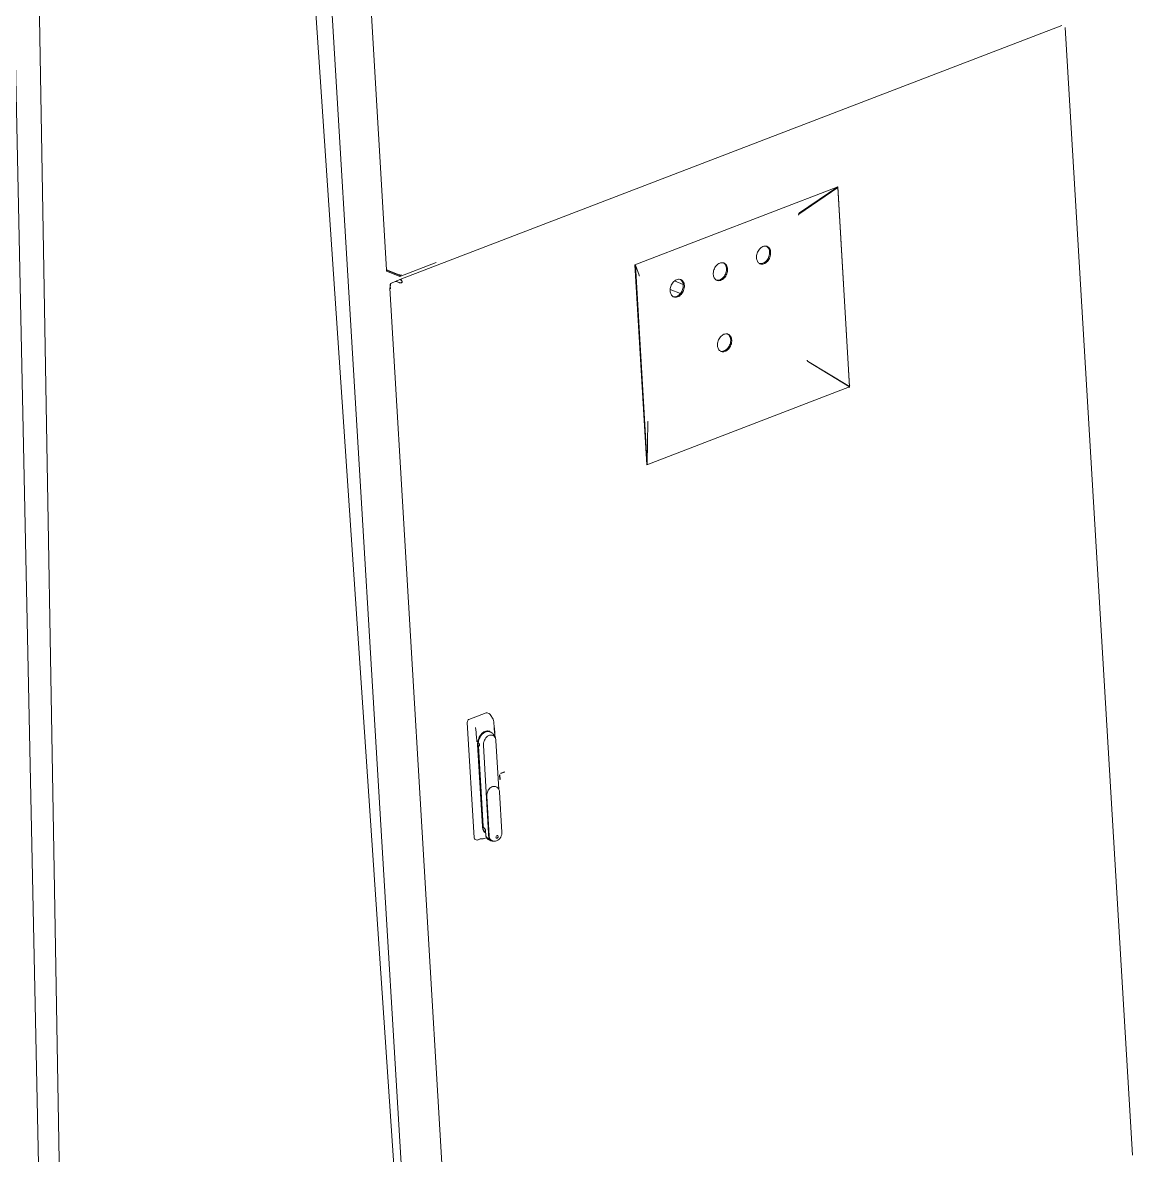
# Model space of a CAD drawing. Header units: inches. Extents: x -4705 to 38647, y 7098 to 31800.
# Drawn here: x 18048 to 19139, y 24099 to 25212 of the extents above; entities that cross this region are included whole.
import ezdxf

# ---------------------------------------------------------------- set-up
doc = ezdxf.new("R2010")
doc.units = ezdxf.units.IN
doc.header["$LTSCALE"] = 10
doc.header["$MEASUREMENT"] = 0
doc.layers.get('0').update_dxf_attribs({"lineweight": 0})

msp = doc.modelspace()

# ---------------------------------------------------------------- linework, layer by layer
at = {"color": 0}
for p, q in [((18066.237, 23974.39), (18034.539, 25476.833)), ((18086.209, 23968.856), (18060.167, 25467.965)), ((18326.749, 25360.777), (18427.756, 23867.76)), ((18433.875, 23865.3), (18344.152, 25353.779))]:
    msp.add_line(p, q, dxfattribs=at)
at = {"color": 7, "linetype": 'Continuous'}
for p, q in [((18405.758, 24969.439), (18383.964, 25336.092)), ((18418.749, 24959.708), (19069.718, 25209.669)), ((19073.008, 25207.585), (19138.906, 24098.934)), ((18649.828, 24974.336), (18849.261, 25050.915)), ((18649.857, 24974.332), (18849.269, 25050.903)), ((18849.27, 25050.894), (18649.857, 24974.323)), ((18810.997, 25024.168), (18849.241, 25050.247)), ((18811.155, 25024.794), (18848.3, 25050.123)), ((18849.261, 25050.915), (18811.81, 25025.458)), ((18849.399, 25050.872), (18849.241, 25050.247)), ((18849.241, 25050.247), (18860.874, 24854.531)), ((18849.269, 25050.903), (18860.954, 24854.324)), ((18810.437, 25023.408), (18810.985, 25023.619)), ((18811.026, 25023.512), (18810.997, 25024.168)), ((18811.186, 25024.18), (18811.15, 25024.787)), ((18454.579, 24976.656), (18418.818, 24962.924)), ((18418.245, 24964.418), (18405.758, 24969.439)), ((18406.237, 24969.246), (18405.78, 24969.071)), ((18405.845, 24967.966), (18405.78, 24969.071)), ((18418.267, 24964.05), (18405.78, 24969.071)), ((18418.332, 24962.945), (18405.845, 24967.966)), ((18420.498, 24964.465), (18419.286, 24963.999)), ((18661.541, 24777.753), (18649.857, 24974.332)), ((18649.978, 24973.894), (18649.863, 24974.233)), ((18649.883, 24973.891), (18650.433, 24973.907)), ((18650.433, 24973.907), (18662.066, 24778.191)), ((18654.085, 24963.917), (18650.433, 24973.907)), ((18409.63, 24953.801), (18409.384, 24953.538)), ((18409.552, 24950.707), (18409.384, 24953.538)), ((18414.129, 24957.787), (18410.495, 24956.203)), ((18414.129, 24957.787), (18415.341, 24958.253)), ((18414.216, 24957.822), (18414.129, 24957.787)), ((18414.426, 24957.897), (18414.216, 24957.822)), ((18417.825, 24956.783), (18415.4, 24957.758)), ((18415.794, 24958.419), (18415.567, 24958.326)), ((18418.749, 24959.708), (18415.606, 24958.337)), ((18418.388, 24964.044), (18418.267, 24964.05)), ((18418.818, 24962.924), (18418.332, 24962.945)), ((18418.481, 24964.143), (18418.388, 24964.044)), ((18418.505, 24964.313), (18418.481, 24964.143)), ((18419.286, 24963.999), (18418.505, 24964.313)), ((18654.125, 24963.264), (18654.085, 24963.917)), ((18654.402, 24963.493), (18654.118, 24963.384)), ((18688.898, 24958.375), (18697.345, 24954.979)), ((18474.3, 23852.244), (18408.975, 24951.263)), ((18684.631, 24949.968), (18694.64, 24945.944)), ((18819.587, 24879.653), (18819.538, 24880.31)), ((18860.874, 24854.531), (18819.587, 24879.653)), ((18819.791, 24879.425), (18819.784, 24879.533)), ((18860.946, 24854.317), (18820.513, 24879.032)), ((18837.064, 24869.019), (18836.567, 24869.219)), ((18661.513, 24777.738), (18860.946, 24854.317)), ((18860.954, 24854.324), (18661.541, 24777.753)), ((18661.542, 24777.743), (18860.954, 24854.314)), ((18859.89, 24855.13), (18859.9, 24854.956)), ((18860.291, 24853.541), (18860.946, 24854.317)), ((18860.654, 24854.444), (18860.954, 24854.324)), ((18861.032, 24855.156), (18860.874, 24854.531)), ((18860.954, 24854.314), (18860.954, 24854.324)), ((18662.913, 24820.291), (18662.595, 24820.169)), ((18662.675, 24819.402), (18662.637, 24820.062)), ((18662.074, 24778.775), (18662.675, 24819.402)), ((18661.516, 24778.175), (18662.066, 24778.191)), ((18661.541, 24777.753), (18661.542, 24777.743)), ((18503.694, 24533.83), (18486.722, 24527.313)), ((18506.195, 24533.255), (18504.72, 24533.848)), ((18507.015, 24532.707), (18507.204, 24532.513)), ((18507.204, 24532.513), (18507.47, 24532.191)), ((18507.47, 24532.19), (18510.606, 24527.606)), ((18491.775, 24411.023), (18485.035, 24524.406)), ((18511.032, 24526.382), (18510.967, 24526.755)), ((18511.042, 24526.29), (18511.032, 24526.382)), ((18496.04, 24507.738), (18496.971, 24509.987)), ((18496.971, 24509.987), (18498.224, 24512.02)), ((18498.224, 24512.02), (18499.743, 24513.727)), ((18499.743, 24513.727), (18501.46, 24515.016)), ((18501.617, 24514.626), (18501.489, 24514.678)), ((18505.129, 24516.07), (18506.878, 24515.778)), ((18506.878, 24515.778), (18507.175, 24515.668)), ((18507.176, 24515.668), (18507.173, 24515.669)), ((18512.127, 24512.201), (18512.12, 24512.318)), ((18512.127, 24512.201), (18512.228, 24510.509)), ((18512.266, 24512.329), (18512.4, 24510.063)), ((18500.112, 24421.957), (18495.32, 24502.576)), ((18495.41, 24503.37), (18495.409, 24503.346)), ((18495.409, 24503.346), (18495.441, 24503.294)), ((18495.442, 24503.387), (18495.41, 24503.37)), ((18495.441, 24503.294), (18495.41, 24503.274)), ((18495.41, 24503.274), (18495.411, 24503.249)), ((18495.411, 24503.249), (18495.444, 24503.2)), ((18495.412, 24503.44), (18495.413, 24503.464)), ((18495.412, 24503.44), (18495.442, 24503.387)), ((18495.447, 24503.477), (18495.413, 24503.464)), ((18495.444, 24503.2), (18495.416, 24503.175)), ((18495.416, 24503.175), (18495.418, 24503.15)), ((18495.418, 24503.15), (18495.452, 24503.103)), ((18495.419, 24503.532), (18495.422, 24503.555)), ((18495.419, 24503.532), (18495.447, 24503.477)), ((18495.422, 24503.555), (18495.452, 24503.567)), ((18495.457, 24503.565), (18495.422, 24503.555)), ((18495.452, 24503.103), (18495.425, 24503.075)), ((18495.425, 24503.075), (18495.429, 24503.049)), ((18495.429, 24503.049), (18495.465, 24503.005)), ((18495.431, 24503.621), (18495.435, 24503.643)), ((18495.431, 24503.621), (18495.457, 24503.565)), ((18495.435, 24503.643), (18495.467, 24503.655)), ((18495.471, 24503.648), (18495.435, 24503.643)), ((18495.465, 24503.005), (18495.44, 24502.974)), ((18495.444, 24502.948), (18495.44, 24502.974)), ((18495.444, 24502.948), (18495.481, 24502.906)), ((18495.452, 24503.727), (18495.447, 24503.706)), ((18495.447, 24503.706), (18495.471, 24503.648)), ((18495.452, 24503.727), (18495.486, 24503.74)), ((18495.49, 24503.728), (18495.452, 24503.727)), ((18495.481, 24502.906), (18495.459, 24502.871)), ((18495.464, 24502.845), (18495.459, 24502.871)), ((18495.464, 24502.845), (18495.502, 24502.806)), ((18495.468, 24503.787), (18495.474, 24503.807)), ((18495.468, 24503.787), (18495.49, 24503.728)), ((18495.474, 24503.807), (18495.51, 24503.82)), ((18495.513, 24503.805), (18495.474, 24503.807)), ((18495.502, 24502.806), (18495.482, 24502.769)), ((18495.488, 24502.742), (18495.482, 24502.769)), ((18495.488, 24502.742), (18495.527, 24502.707)), ((18495.493, 24503.864), (18495.5, 24503.882)), ((18495.493, 24503.864), (18495.513, 24503.805)), ((18495.5, 24503.882), (18495.533, 24503.895)), ((18495.539, 24503.876), (18495.5, 24503.882)), ((18495.527, 24502.707), (18495.509, 24502.666)), ((18495.509, 24502.666), (18495.517, 24502.64)), ((18495.515, 24499.289), (18495.677, 24498.749)), ((18495.517, 24502.64), (18495.556, 24502.607)), ((18495.522, 24503.936), (18495.531, 24503.953)), ((18495.522, 24503.936), (18495.539, 24503.876)), ((18495.531, 24503.953), (18495.569, 24503.968)), ((18495.57, 24503.943), (18495.531, 24503.953)), ((18495.556, 24502.607), (18495.541, 24502.564)), ((18495.549, 24502.538), (18495.541, 24502.564)), ((18495.543, 24505.811), (18496.04, 24507.738)), ((18495.549, 24502.538), (18495.59, 24502.509)), ((18495.556, 24504.003), (18495.565, 24504.019)), ((18495.556, 24504.003), (18495.57, 24503.943)), ((18495.565, 24504.019), (18495.605, 24504.034)), ((18495.605, 24504.005), (18495.565, 24504.019)), ((18495.59, 24502.509), (18495.576, 24502.463)), ((18495.586, 24502.437), (18495.576, 24502.463)), ((18495.586, 24502.437), (18495.627, 24502.411)), ((18495.603, 24504.08), (18495.593, 24504.065)), ((18495.593, 24504.065), (18495.605, 24504.005)), ((18495.603, 24504.08), (18495.644, 24504.095)), ((18495.644, 24504.062), (18495.603, 24504.08)), ((18495.627, 24502.411), (18495.616, 24502.363)), ((18495.627, 24502.338), (18495.616, 24502.363)), ((18495.627, 24502.338), (18495.667, 24502.315)), ((18495.634, 24504.121), (18495.645, 24504.135)), ((18495.634, 24504.121), (18495.644, 24504.062)), ((18495.645, 24504.135), (18495.687, 24504.151)), ((18495.686, 24504.114), (18495.645, 24504.135)), ((18495.667, 24502.315), (18495.659, 24502.265)), ((18495.671, 24502.24), (18495.659, 24502.265)), ((18495.671, 24502.24), (18495.711, 24502.222)), ((18495.677, 24498.749), (18495.779, 24498.325)), ((18495.679, 24504.172), (18495.686, 24504.114)), ((18495.711, 24502.222), (18495.706, 24502.169)), ((18495.706, 24502.169), (18495.718, 24502.145)), ((18495.718, 24502.145), (18495.759, 24502.13)), ((18495.759, 24502.13), (18495.756, 24502.076)), ((18495.769, 24502.053), (18495.756, 24502.076)), ((18495.769, 24502.053), (18495.809, 24502.042)), ((18495.809, 24502.042), (18495.809, 24501.986)), ((18495.823, 24501.964), (18495.809, 24501.986)), ((18495.823, 24501.964), (18495.862, 24501.956)), ((18495.862, 24501.956), (18495.865, 24501.899)), ((18495.88, 24501.878), (18495.865, 24501.899)), ((18495.88, 24501.878), (18495.918, 24501.874)), ((18495.918, 24501.874), (18495.924, 24501.816)), ((18495.939, 24501.796), (18495.924, 24501.816)), ((18495.939, 24501.796), (18495.977, 24501.796)), ((18495.977, 24501.796), (18495.985, 24501.738)), ((18495.985, 24501.738), (18496.001, 24501.718)), ((18496.001, 24501.718), (18496.037, 24501.723)), ((18500.691, 24422.543), (18496.024, 24501.064)), ((18496.037, 24501.723), (18496.048, 24501.663)), ((18496.048, 24501.663), (18496.064, 24501.645)), ((18496.064, 24501.645), (18496.1, 24501.653)), ((18496.1, 24501.653), (18496.113, 24501.594)), ((18496.13, 24501.577), (18496.113, 24501.594)), ((18496.13, 24501.577), (18496.164, 24501.589)), ((18496.164, 24501.589), (18496.179, 24501.53)), ((18496.196, 24501.514), (18496.179, 24501.53)), ((18496.196, 24501.514), (18496.229, 24501.53)), ((18496.196, 24501.514), (18496.23, 24501.527)), ((18496.229, 24501.53), (18496.247, 24501.471)), ((18496.265, 24501.456), (18496.247, 24501.471)), ((18496.265, 24501.456), (18496.296, 24501.476)), ((18496.265, 24501.456), (18496.298, 24501.469)), ((18496.296, 24501.476), (18496.316, 24501.417)), ((18496.334, 24501.404), (18496.316, 24501.417)), ((18496.334, 24501.404), (18496.363, 24501.428)), ((18496.334, 24501.404), (18496.367, 24501.417)), ((18496.363, 24501.428), (18496.385, 24501.37)), ((18496.385, 24501.37), (18496.403, 24501.358)), ((18496.403, 24501.358), (18496.431, 24501.385)), ((18496.436, 24501.371), (18496.403, 24501.358)), ((18496.431, 24501.385), (18496.455, 24501.328)), ((18496.473, 24501.319), (18496.455, 24501.328)), ((18496.473, 24501.319), (18496.499, 24501.349)), ((18496.473, 24501.319), (18496.521, 24501.337)), ((18496.499, 24501.349), (18496.525, 24501.293)), ((18496.543, 24501.285), (18496.525, 24501.293)), ((18496.543, 24501.285), (18496.567, 24501.318)), ((18496.543, 24501.285), (18496.575, 24501.297)), ((18496.567, 24501.318), (18496.595, 24501.264)), ((18496.613, 24501.258), (18496.595, 24501.264)), ((18496.613, 24501.258), (18496.634, 24501.294)), ((18496.613, 24501.258), (18496.644, 24501.269)), ((18496.634, 24501.294), (18496.665, 24501.242)), ((18496.682, 24501.237), (18496.665, 24501.242)), ((18496.682, 24501.237), (18496.701, 24501.276)), ((18496.682, 24501.237), (18496.723, 24501.253)), ((18496.701, 24501.276), (18496.733, 24501.226)), ((18496.733, 24501.226), (18496.751, 24501.223)), ((18496.751, 24501.223), (18496.767, 24501.265)), ((18496.779, 24501.234), (18496.751, 24501.223)), ((18496.767, 24501.265), (18496.801, 24501.217)), ((18496.818, 24501.215), (18496.801, 24501.217)), ((18496.818, 24501.215), (18496.832, 24501.26)), ((18496.832, 24501.26), (18496.867, 24501.214)), ((18506.466, 24409.49), (18500.976, 24501.852)), ((18513.269, 24506.867), (18513.293, 24506.581)), ((18513.293, 24506.581), (18516.159, 24458.376)), ((18521.701, 24475.982), (18518.064, 24474.585)), ((18518.064, 24474.585), (18518.086, 24474.217)), ((18521.723, 24475.614), (18518.086, 24474.217)), ((18521.723, 24475.614), (18521.701, 24475.982)), ((18517.243, 24472.764), (18516.94, 24472.647)), ((18516.94, 24472.647), (18517.202, 24468.23)), ((18517.202, 24468.23), (18517.505, 24468.346)), ((18517.243, 24472.764), (18517.505, 24468.346)), ((18513.462, 24461.067), (18512.942, 24461.276)), ((18519.19, 24416.668), (18516.866, 24455.763)), ((18506.672, 24412.919), (18504.348, 24452.014)), ((18500.691, 24422.543), (18500.702, 24422.425)), ((18502.892, 24418.909), (18503.277, 24412.43)), ((18492.698, 24409.495), (18494.006, 24408.969)), ((18498.246, 24409.909), (18495.762, 24408.955)), ((18497.069, 24409.586), (18497.954, 24409.866)), ((18500.911, 24410.084), (18501.47, 24410.136)), ((18501.47, 24410.136), (18501.657, 24410.197)), ((18503.988, 24411.092), (18501.657, 24410.197)), ((18506.606, 24408.864), (18508.427, 24408.132)), ((18510.115, 24407.869), (18509.595, 24408.078))]:
    msp.add_line(p, q, dxfattribs=at)
for points in [[(18510.967, 24526.755), (18510.728, 24527.405), (18510.606, 24527.606)], [(18501.46, 24515.016), (18503.288, 24515.811), (18505.129, 24516.07)], [(18497.954, 24409.866), (18499.593, 24410.108), (18500.912, 24410.083)]]:
    msp.add_lwpolyline(points, dxfattribs=at)
for centre, radius, start, end in [((18778.072, 24987.973), 4.691, 68.094491, 75.555454), ((18776.981, 24988.299), 4.795, 54.645441, 61.75377), ((18776.928, 24988.223), 4.888, 52.226739, 54.655139), ((18735.644, 24971.681), 4.691, 68.094491, 75.555454), ((18734.553, 24972.008), 4.795, 54.645441, 61.75377), ((18734.5, 24971.931), 4.888, 52.226739, 54.655139), ((18418.978, 24964.477), 0.212, 186.378038, 192.027551), ((18774.715, 24979.62), 4.707, 241.769262, 248.077113), ((18773.694, 24980.131), 4.801, 255.570505, 261.237253), ((18411.568, 24953.737), 2.689, 113.507654, 117.505385), ((18411.015, 24955.013), 1.299, 113.600948, 121.952046), ((18414.652, 24956.586), 1.311, 106.348981, 113.532306), ((18414.658, 24955.965), 1.939, 73.74031, 80.05999), ((18414.609, 24955.793), 2.118, 68.056499, 73.748358), ((18414.931, 24955.937), 6.356, 21.198372, 23.103247), ((18416.963, 24956.454), 4.269, 19.858847, 24.277936), ((18414.678, 24955.837), 6.628, 16.263675, 21.213822), ((18693.216, 24955.389), 4.691, 68.094491, 75.555454), ((18692.125, 24955.716), 4.795, 54.645441, 61.75377), ((18692.072, 24955.64), 4.888, 52.226739, 54.655139), ((18732.287, 24963.328), 4.707, 241.769262, 248.077113), ((18731.266, 24963.839), 4.801, 255.570505, 261.237253), ((18689.859, 24947.036), 4.707, 241.769262, 248.077113), ((18688.837, 24947.548), 4.801, 255.570505, 261.237253), ((18739.801, 24901.737), 4.691, 68.094491, 75.555454), ((18738.711, 24902.064), 4.795, 54.645441, 61.75377), ((18738.657, 24901.987), 4.888, 52.226739, 54.655139), ((18736.445, 24893.384), 4.707, 241.769262, 248.077113), ((18735.423, 24893.895), 4.801, 255.570505, 261.237253), ((18838.471, 24866.807), 1.695, 8.498923, 12.653503), ((18505.297, 24531.023), 2.405, 58.620997, 68.084942), ((18505.298, 24531.026), 2.403, 47.843158, 58.604008), ((18505.3, 24531.029), 2.399, 44.384871, 47.829272), ((18345.828, 24496.402), 149.038, 5.264846, 8.8901), ((18246.958, 24495.939), 265.822, 5.921645, 6.556273), ((18259.19, 24497.034), 253.391, 3.458092, 5.961909), ((18260.831, 24497.298), 251.884, 3.420961, 5.93952), ((18352.003, 24497.002), 142.834, 3.396844, 5.252433), ((18510.341, 24502.927), 14.461, 156.019797, 158.081747), ((18500.778, 24510.488), 4.159, 85.517969, 87.771498), ((18500.787, 24510.59), 4.057, 80.296414, 85.524952), ((18500.044, 24511.082), 3.876, 68.108277, 73.662496), ((18500.502, 24510.831), 4.018, 79.00431, 80.709574), ((18500.513, 24510.882), 3.966, 72.964339, 79.008618), ((18507.17, 24504.257), 11.788, 116.396108, 118.485568), ((18500.835, 24510.91), 4.22, 78.916015, 80.175752), ((18500.846, 24510.961), 4.169, 72.190302, 78.921619), ((18506.909, 24504.778), 11.204, 115.546242, 116.384819), ((18500.907, 24511.631), 6.113, 41.974106, 46.88651), ((18505.587, 24510.013), 5.524, 78.150474, 87.361001), ((18502.997, 24503.683), 12.358, 70.768075, 74.047434), ((18505.629, 24510.234), 5.299, 68.124143, 78.10601), ((18503.024, 24503.763), 12.274, 68.098076, 70.76865), ((18505.623, 24510.234), 5.301, 57.853818, 68.066024), ((18502.87, 24505.86), 10.469, 39.290066, 57.831793), ((18502.925, 24505.921), 10.388, 36.507876, 39.222858), ((18502.905, 24505.906), 10.412, 35.432138, 36.508564), ((18502.888, 24505.897), 10.431, 23.654621, 35.421742), ((18502.846, 24505.895), 10.471, 5.332173, 23.571134), ((18507.533, 24503.295), 12.234, 178.412799, 183.366667), ((18508.227, 24503.281), 12.929, 176.169957, 178.438832), ((18495.655, 24503.58), 0.6, 111.044127, 123.412921), ((18509.039, 24503.217), 13.743, 169.324426, 176.126818), ((18509.537, 24503.134), 14.247, 169.169944, 169.367905), ((18495.657, 24503.536), 0.644, 88.17369, 93.65273), ((18539.946, 24480.931), 47.489, 158.526943, 158.957892), ((18541.698, 24480.239), 49.373, 157.578103, 158.523609), ((18495.638, 24503.383), 0.799, 72.995261, 79.622387), ((18495.619, 24503.318), 0.866, 70.139274, 73.04364), ((18495.606, 24503.281), 0.905, 68.089585, 70.145246), ((18508.64, 24503.238), 12.727, 175.341827, 176.021937), ((18495.534, 24502.817), 1.368, 64.095388, 66.223926), ((18495.5, 24502.749), 1.444, 61.205861, 64.088786), ((18495.458, 24502.672), 1.531, 58.313098, 61.206345), ((18495.415, 24502.602), 1.613, 55.584799, 58.315262), ((18495.361, 24502.523), 1.709, 52.637415, 55.57859), ((18495.302, 24502.446), 1.806, 50.6344, 52.646256), ((18495.244, 24502.376), 1.897, 47.923962, 50.62916), ((18495.185, 24502.31), 1.986, 45.742005, 47.928587), ((18496.308, 24501.891), 0.868, 284.459549, 287.568902), ((18496.307, 24501.892), 0.87, 287.56947, 291.010858), ((18495.144, 24502.268), 2.044, 44.556799, 45.747024), ((18495.115, 24502.239), 2.086, 43.162025, 44.556244), ((18495.086, 24502.212), 2.125, 41.90085, 43.162586), ((18495.052, 24502.181), 2.171, 40.165527, 41.898521), ((18495.009, 24502.146), 2.226, 38.981191, 40.16799), ((18494.976, 24502.119), 2.269, 37.718057, 38.981106), ((18494.945, 24502.095), 2.308, 36.446012, 37.718218), ((18494.918, 24502.075), 2.342, 35.260652, 36.4464), ((18494.895, 24502.059), 2.37, 33.910552, 35.260532), ((18496.265, 24501.956), 0.947, 308.953981, 312.976108), ((18494.877, 24502.046), 2.392, 32.804941, 33.911119), ((18494.867, 24502.04), 2.404, 32.026769, 32.805315), ((18494.856, 24502.033), 2.417, 28.946901, 32.025449), ((18494.85, 24502.03), 2.424, 28.080449, 28.947038), ((18494.841, 24502.025), 2.434, 27.062388, 28.080424), ((18494.834, 24502.021), 2.441, 26.203852, 27.062551), ((18494.831, 24502.02), 2.445, 24.604375, 26.203868), ((18496.18, 24502.029), 1.059, 325.256158, 328.181078), ((18494.834, 24502.021), 2.442, 23.662607, 24.604474), ((18494.842, 24502.025), 2.433, 22.126916, 23.663182), ((18496.152, 24502.047), 1.093, 328.182033, 331.286772), ((18494.857, 24502.031), 2.417, 21.104491, 22.126571), ((18496.12, 24502.064), 1.129, 331.287551, 334.543895), ((18494.908, 24502.05), 2.363, 16.73747, 21.119102), ((18496.088, 24502.079), 1.164, 334.542163, 337.47989), ((18496.029, 24502.103), 1.228, 337.525398, 345.678271), ((18494.974, 24502.07), 2.293, 15.027067, 16.720555), ((18494.998, 24502.077), 2.269, 13.56897, 15.027124), ((18495.026, 24502.084), 2.24, 12.321031, 13.568807), ((18495.061, 24502.091), 2.204, 10.928699, 12.321682), ((18495.957, 24502.122), 1.302, 345.637238, 348.225299), ((18495.104, 24502.099), 2.16, 9.580707, 10.928824), ((18495.896, 24502.135), 1.365, 348.230789, 351.585631), ((18495.152, 24502.108), 2.111, 8.259397, 9.58084), ((18495.233, 24502.119), 2.029, 5.576176, 8.269148), ((18495.849, 24502.142), 1.412, 351.573558, 352.832605), ((18495.817, 24502.146), 1.444, 352.835823, 354.982226), ((18495.343, 24502.13), 1.919, 3.411366, 5.572206), ((18495.768, 24502.15), 1.493, 354.988563, 358.423618), ((18495.687, 24502.151), 1.574, 1.861655, 3.402891), ((18495.717, 24502.151), 1.544, 358.42191, 1.868388), ((18510.319, 24502.398), 9.359, 177.533044, 183.347665), ((18510.832, 24502.385), 9.871, 177.026905, 177.582863), ((18511.701, 24422.646), 11.61, 183.401281, 183.943405), ((18511.508, 24422.631), 11.416, 183.93966, 185.771932), ((18494.905, 24411.191), 2.395, 282.787881, 290.974495), ((18509.21, 24427.329), 12.234, 227.563548, 239.38899), ((18508.564, 24413.733), 5.248, 243.139272, 248.09809), ((18510.758, 24413.498), 5.872, 223.043816, 228.103246), ((18510.409, 24413.075), 5.326, 248.150231, 260.563568), ((18511.067, 24411.726), 3.933, 234.319908, 248.023158), ((18510.437, 24413.237), 5.49, 260.55109, 264.355973), ((18510.449, 24413.351), 5.605, 264.353501, 266.55636), ((18510.457, 24413.502), 5.756, 266.562086, 270.004411), ((18511.923, 24412.367), 4.847, 248.09924, 252.360988), ((18511.942, 24412.431), 4.915, 252.378192, 261.147979), ((18510.829, 24416.175), 8.375, 358.827335, 3.375875), ((18511.95, 24412.481), 4.965, 261.143091, 264.161146)]:
    msp.add_arc(centre, radius, start, end, dxfattribs=at)
for points in [[(18810.437, 25023.408), (18810.62, 25023.479), (18810.82, 25023.509), (18811.017, 25023.512)], [(18811.81, 25025.458), (18811.542, 25025.295), (18811.316, 25025.053), (18811.15, 25024.787)], [(18420.498, 24964.465), (18420.005, 24964.276), (18419.417, 24964.074), (18418.928, 24964.271)], [(18818.949, 24880.206), (18819.132, 24880.277), (18819.332, 24880.307), (18819.529, 24880.31)], [(18820.24, 24879.154), (18820.084, 24879.233), (18819.935, 24879.325), (18819.791, 24879.425)], [(18503.694, 24533.83), (18504.013, 24533.953), (18504.403, 24533.976), (18504.72, 24533.848)], [(18496.926, 24508.325), (18496.407, 24507.036), (18496.068, 24505.657), (18495.955, 24504.272)], [(18496.024, 24501.064), (18495.749, 24501.175), (18495.529, 24501.416), (18495.37, 24501.667)], [(18496.024, 24501.064), (18496.184, 24501.016), (18496.363, 24501.008), (18496.524, 24501.05)], [(18500.974, 24502.897), (18501.016, 24503.707), (18501.158, 24504.518), (18501.384, 24505.298)], [(18513.462, 24461.067), (18514.645, 24460.591), (18515.66, 24459.558), (18516.209, 24458.408)], [(18516.209, 24458.408), (18516.601, 24457.588), (18516.812, 24456.67), (18516.866, 24455.763)], [(18494.007, 24408.969), (18494.45, 24408.791), (18494.969, 24408.75), (18495.435, 24408.856)], [(18503.975, 24411.078), (18503.696, 24411.502), (18503.464, 24411.958), (18503.277, 24412.43)], [(18503.277, 24412.43), (18504.232, 24411.344), (18505.303, 24410.349), (18506.466, 24409.49)], [(18506.192, 24409.051), (18505.299, 24409.504), (18504.525, 24410.241), (18503.975, 24411.078)], [(18506.836, 24409.127), (18507.302, 24408.71), (18507.847, 24408.365), (18508.427, 24408.132)], [(18513.878, 24410.596), (18513.556, 24410.725), (18513.36, 24411.141), (18513.339, 24411.487)], [(18514.922, 24413.193), (18515.244, 24413.064), (18515.44, 24412.648), (18515.461, 24412.302)], [(18519.203, 24416.004), (18519.19, 24415.391), (18519.112, 24414.776), (18518.977, 24414.177)]]:
    msp.add_open_spline(points, degree=3, dxfattribs=at)
for points, knots in [([(18779.242, 24992.515), (18778.102, 24992.809), (18775.344, 24992.435), (18772.058, 24989.731), (18769.829, 24985.762), (18769.329, 24982.634), (18769.42, 24981.113)], [0, 0, 0, 0, 0.2085568, 0.45543741, 0.73008864, 1, 1, 1, 1]), ([(18772.962, 24975.386), (18775.375, 24975.014), (18779.476, 24977.595), (18781.917, 24982.386), (18782.407, 24985.417), (18782.32, 24986.884)], [0, 0, 0, 0, 0.45099938, 0.72839884, 1, 1, 1, 1]), ([(18783.361, 24986.466), (18783.285, 24987.743), (18782.716, 24990.157), (18780.84, 24991.916), (18779.822, 24992.325)], [0, 0, 0, 0, 0.53838107, 1, 1, 1, 1]), ([(18782.32, 24986.884), (18782.288, 24987.422), (18782.031, 24989.337), (18781.03, 24991.229), (18779.922, 24992.087)], [0, 0, 0, 0, 0.27774554, 1, 1, 1, 1]), ([(18736.814, 24976.224), (18735.674, 24976.517), (18732.915, 24976.143), (18729.63, 24973.44), (18727.401, 24969.47), (18726.901, 24966.342), (18726.992, 24964.821)], [0, 0, 0, 0, 0.2085568, 0.45543741, 0.73008864, 1, 1, 1, 1]), ([(18740.932, 24970.174), (18740.856, 24971.451), (18740.288, 24973.865), (18738.412, 24975.624), (18737.394, 24976.033)], [0, 0, 0, 0, 0.53838107, 1, 1, 1, 1]), ([(18739.892, 24970.592), (18739.86, 24971.13), (18739.603, 24973.045), (18738.602, 24974.937), (18737.494, 24975.795)], [0, 0, 0, 0, 0.27774554, 1, 1, 1, 1]), ([(18769.42, 24981.113), (18769.49, 24979.928), (18769.994, 24977.697), (18771.586, 24975.958), (18772.489, 24975.473)], [0, 0, 0, 0, 0.5365537, 1, 1, 1, 1]), ([(18772.958, 24975.253), (18774.075, 24974.804), (18776.963, 24974.888), (18780.493, 24977.541), (18782.902, 24981.608), (18783.455, 24984.875), (18783.361, 24986.466)], [0, 0, 0, 0, 0.20614518, 0.45083505, 0.72708185, 1, 1, 1, 1]), ([(18726.992, 24964.821), (18727.062, 24963.637), (18727.566, 24961.405), (18729.158, 24959.666), (18730.061, 24959.181)], [0, 0, 0, 0, 0.5365537, 1, 1, 1, 1]), ([(18730.53, 24958.962), (18731.647, 24958.512), (18734.534, 24958.597), (18738.065, 24961.249), (18740.474, 24965.317), (18741.027, 24968.583), (18740.932, 24970.174)], [0, 0, 0, 0, 0.20614518, 0.45083505, 0.72708185, 1, 1, 1, 1]), ([(18730.534, 24959.094), (18732.947, 24958.722), (18737.048, 24961.303), (18739.489, 24966.094), (18739.979, 24969.125), (18739.892, 24970.592)], [0, 0, 0, 0, 0.45099938, 0.72839884, 1, 1, 1, 1]), ([(18409.472, 24954.728), (18409.43, 24954.542), (18409.373, 24954.145), (18409.372, 24953.745), (18409.384, 24953.538)], [0, 0, 0, 0, 0.48067887, 1, 1, 1, 1]), ([(18409.807, 24955.735), (18409.695, 24955.612), (18409.497, 24955.298), (18409.455, 24954.927), (18409.466, 24954.734)], [0, 0, 0, 0, 0.46246288, 1, 1, 1, 1]), ([(18409.466, 24954.734), (18409.475, 24954.585), (18409.538, 24954.255), (18409.662, 24953.944), (18409.741, 24953.779)], [0, 0, 0, 0, 0.44904592, 1, 1, 1, 1]), ([(18409.857, 24955.652), (18409.767, 24955.52), (18409.61, 24955.221), (18409.511, 24954.899), (18409.472, 24954.728)], [0, 0, 0, 0, 0.47665764, 1, 1, 1, 1]), ([(18410.326, 24956.122), (18410.232, 24956.073), (18410.046, 24955.961), (18409.881, 24955.817), (18409.807, 24955.735)], [0, 0, 0, 0, 0.48995052, 1, 1, 1, 1]), ([(18410.328, 24956.115), (18410.237, 24956.058), (18410.063, 24955.918), (18409.922, 24955.746), (18409.857, 24955.652)], [0, 0, 0, 0, 0.48607849, 1, 1, 1, 1]), ([(18414.524, 24957.893), (18414.471, 24957.887), (18414.367, 24957.869), (18414.265, 24957.84), (18414.216, 24957.822)], [0, 0, 0, 0, 0.50262505, 1, 1, 1, 1]), ([(18414.283, 24957.843), (18414.334, 24957.858), (18414.439, 24957.883), (18414.546, 24957.895), (18414.6, 24957.898)], [0, 0, 0, 0, 0.49533418, 1, 1, 1, 1]), ([(18415.4, 24957.758), (18415.256, 24957.816), (18414.967, 24957.899), (18414.666, 24957.909), (18414.524, 24957.893)], [0, 0, 0, 0, 0.52079784, 1, 1, 1, 1]), ([(18414.6, 24957.898), (18414.665, 24957.902), (18414.796, 24957.902), (18414.927, 24957.886), (18414.993, 24957.875)], [0, 0, 0, 0, 0.49210291, 1, 1, 1, 1]), ([(18415.606, 24958.336), (18415.56, 24958.327), (18415.47, 24958.304), (18415.383, 24958.271), (18415.341, 24958.253)], [0, 0, 0, 0, 0.50251231, 1, 1, 1, 1]), ([(18416.316, 24958.318), (18416.197, 24958.346), (18415.959, 24958.379), (18415.719, 24958.36), (18415.606, 24958.336)], [0, 0, 0, 0, 0.51385976, 1, 1, 1, 1]), ([(18417.825, 24956.783), (18417.967, 24956.725), (18418.295, 24956.627), (18418.63, 24956.561), (18418.815, 24956.534)], [0, 0, 0, 0, 0.45114438, 1, 1, 1, 1]), ([(18418.835, 24956.558), (18418.774, 24956.583), (18418.659, 24956.647), (18418.602, 24956.771), (18418.595, 24956.831)], [0, 0, 0, 0, 0.52267731, 1, 1, 1, 1]), ([(18419.027, 24959.775), (18418.979, 24959.772), (18418.884, 24959.757), (18418.793, 24959.727), (18418.749, 24959.708)], [0, 0, 0, 0, 0.50362945, 1, 1, 1, 1]), ([(18418.785, 24964.392), (18418.782, 24964.398), (18418.777, 24964.412), (18418.773, 24964.425), (18418.771, 24964.432)], [0, 0, 0, 0, 0.49400774, 1, 1, 1, 1]), ([(18418.928, 24964.271), (18418.896, 24964.283), (18418.839, 24964.314), (18418.798, 24964.365), (18418.785, 24964.392)], [0, 0, 0, 0, 0.52955007, 1, 1, 1, 1]), ([(18418.815, 24956.534), (18418.929, 24956.518), (18419.157, 24956.493), (18419.386, 24956.486), (18419.499, 24956.489)], [0, 0, 0, 0, 0.50649311, 1, 1, 1, 1]), ([(18419.222, 24963.289), (18419.192, 24963.178), (18419.143, 24962.957), (18418.894, 24962.906), (18418.818, 24962.944)], [0, 0, 0, 0, 0.57733671, 1, 1, 1, 1]), ([(18420.12, 24956.562), (18419.882, 24956.519), (18419.457, 24956.467), (18419.011, 24956.488), (18418.835, 24956.558)], [0, 0, 0, 0, 0.56006474, 1, 1, 1, 1]), ([(18419.73, 24959.576), (18419.617, 24959.643), (18419.392, 24959.748), (18419.142, 24959.783), (18419.027, 24959.775)], [0, 0, 0, 0, 0.53082257, 1, 1, 1, 1]), ([(18419.286, 24963.999), (18419.293, 24963.88), (18419.288, 24963.641), (18419.253, 24963.403), (18419.222, 24963.289)], [0, 0, 0, 0, 0.50158778, 1, 1, 1, 1]), ([(18419.504, 24959.142), (18419.497, 24959.121), (18419.484, 24959.079), (18419.471, 24959.036), (18419.465, 24959.014)], [0, 0, 0, 0, 0.48423766, 1, 1, 1, 1]), ([(18419.499, 24956.489), (18419.604, 24956.492), (18419.803, 24956.508), (18419.998, 24956.555), (18420.086, 24956.588)], [0, 0, 0, 0, 0.52793696, 1, 1, 1, 1]), ([(18419.595, 24959.35), (18419.577, 24959.319), (18419.544, 24959.251), (18419.518, 24959.18), (18419.504, 24959.142)], [0, 0, 0, 0, 0.46442652, 1, 1, 1, 1]), ([(18419.65, 24959.435), (18419.64, 24959.422), (18419.621, 24959.394), (18419.603, 24959.365), (18419.595, 24959.35)], [0, 0, 0, 0, 0.47896, 1, 1, 1, 1]), ([(18419.764, 24959.537), (18419.743, 24959.525), (18419.701, 24959.495), (18419.667, 24959.457), (18419.65, 24959.435)], [0, 0, 0, 0, 0.46527703, 1, 1, 1, 1]), ([(18420.582, 24958.715), (18420.465, 24958.896), (18420.213, 24959.218), (18419.894, 24959.478), (18419.73, 24959.576)], [0, 0, 0, 0, 0.52916132, 1, 1, 1, 1]), ([(18419.84, 24959.564), (18419.827, 24959.561), (18419.801, 24959.555), (18419.776, 24959.543), (18419.764, 24959.537)], [0, 0, 0, 0, 0.49042902, 1, 1, 1, 1]), ([(18420.627, 24958.753), (18420.519, 24958.968), (18420.347, 24959.291), (18419.986, 24959.589), (18419.84, 24959.564)], [0, 0, 0, 0, 0.62018257, 1, 1, 1, 1]), ([(18420.086, 24956.588), (18420.112, 24956.598), (18420.161, 24956.62), (18420.209, 24956.646), (18420.231, 24956.66)], [0, 0, 0, 0, 0.51090029, 1, 1, 1, 1]), ([(18421.204, 24956.853), (18421.043, 24956.792), (18420.684, 24956.681), (18420.319, 24956.597), (18420.12, 24956.562)], [0, 0, 0, 0, 0.46027077, 1, 1, 1, 1]), ([(18420.231, 24956.66), (18420.274, 24956.686), (18420.353, 24956.748), (18420.412, 24956.83), (18420.434, 24956.874)], [0, 0, 0, 0, 0.50883022, 1, 1, 1, 1]), ([(18420.854, 24958.21), (18420.815, 24958.298), (18420.73, 24958.47), (18420.633, 24958.635), (18420.582, 24958.715)], [0, 0, 0, 0, 0.50501697, 1, 1, 1, 1]), ([(18420.777, 24958.431), (18420.753, 24958.486), (18420.705, 24958.594), (18420.654, 24958.701), (18420.627, 24958.753)], [0, 0, 0, 0, 0.50668506, 1, 1, 1, 1]), ([(18421.204, 24956.853), (18421.194, 24957.029), (18421.141, 24957.386), (18421.04, 24957.732), (18420.978, 24957.905)], [0, 0, 0, 0, 0.48969086, 1, 1, 1, 1]), ([(18421.204, 24956.853), (18421.196, 24956.985), (18421.153, 24957.268), (18421.083, 24957.545), (18421.04, 24957.693)], [0, 0, 0, 0, 0.46037397, 1, 1, 1, 1]), ([(18654.402, 24963.493), (18654.334, 24963.467), (18654.226, 24963.415), (18654.132, 24963.317), (18654.126, 24963.268)], [0, 0, 0, 0, 0.59839482, 1, 1, 1, 1]), ([(18694.386, 24959.932), (18693.246, 24960.226), (18690.487, 24959.852), (18687.201, 24957.148), (18684.972, 24953.178), (18684.473, 24950.051), (18684.563, 24948.529)], [0, 0, 0, 0, 0.2085568, 0.45543741, 0.73008864, 1, 1, 1, 1]), ([(18688.102, 24942.67), (18689.219, 24942.221), (18692.106, 24942.305), (18695.637, 24944.957), (18698.046, 24949.025), (18698.599, 24952.291), (18698.504, 24953.882)], [0, 0, 0, 0, 0.20614518, 0.45083505, 0.72708185, 1, 1, 1, 1]), ([(18688.106, 24942.803), (18690.519, 24942.43), (18694.62, 24945.011), (18697.06, 24949.802), (18697.551, 24952.833), (18697.464, 24954.301)], [0, 0, 0, 0, 0.45099938, 0.72839884, 1, 1, 1, 1]), ([(18698.504, 24953.882), (18698.428, 24955.159), (18697.86, 24957.573), (18695.984, 24959.332), (18694.966, 24959.741)], [0, 0, 0, 0, 0.53838107, 1, 1, 1, 1]), ([(18697.464, 24954.301), (18697.432, 24954.839), (18697.175, 24956.753), (18696.174, 24958.645), (18695.066, 24959.504)], [0, 0, 0, 0, 0.27774554, 1, 1, 1, 1]), ([(18409.413, 24951.851), (18409.254, 24951.766), (18409.022, 24951.645), (18408.804, 24951.345), (18408.847, 24951.248)], [0, 0, 0, 0, 0.6287745, 1, 1, 1, 1]), ([(18408.847, 24951.248), (18408.886, 24951.159), (18409.211, 24951.029), (18409.498, 24951.019), (18409.705, 24951.014)], [0, 0, 0, 0, 0.318278, 1, 1, 1, 1]), ([(18684.563, 24948.529), (18684.634, 24947.345), (18685.137, 24945.113), (18686.73, 24943.374), (18687.633, 24942.889)], [0, 0, 0, 0, 0.5365537, 1, 1, 1, 1]), ([(18740.972, 24906.28), (18739.831, 24906.573), (18737.073, 24906.199), (18733.787, 24903.496), (18731.558, 24899.526), (18731.059, 24896.398), (18731.149, 24894.877)], [0, 0, 0, 0, 0.2085568, 0.45543741, 0.73008864, 1, 1, 1, 1]), ([(18734.687, 24889.018), (18735.804, 24888.568), (18738.692, 24888.653), (18742.222, 24891.305), (18744.631, 24895.373), (18745.184, 24898.639), (18745.09, 24900.23)], [0, 0, 0, 0, 0.20614518, 0.45083505, 0.72708185, 1, 1, 1, 1]), ([(18734.692, 24889.15), (18737.104, 24888.778), (18741.205, 24891.359), (18743.646, 24896.15), (18744.136, 24899.181), (18744.049, 24900.648)], [0, 0, 0, 0, 0.45099938, 0.72839884, 1, 1, 1, 1]), ([(18745.09, 24900.23), (18745.014, 24901.507), (18744.445, 24903.921), (18742.569, 24905.68), (18741.552, 24906.089)], [0, 0, 0, 0, 0.53838107, 1, 1, 1, 1]), ([(18744.049, 24900.648), (18744.017, 24901.186), (18743.76, 24903.101), (18742.759, 24904.993), (18741.652, 24905.851)], [0, 0, 0, 0, 0.27774554, 1, 1, 1, 1]), ([(18731.149, 24894.877), (18731.219, 24893.693), (18731.723, 24891.461), (18733.315, 24889.722), (18734.218, 24889.237)], [0, 0, 0, 0, 0.5365537, 1, 1, 1, 1]), ([(18820.513, 24879.032), (18820.466, 24879.05), (18820.374, 24879.088), (18820.284, 24879.131), (18820.24, 24879.154)], [0, 0, 0, 0, 0.50683916, 1, 1, 1, 1]), ([(18662.913, 24820.291), (18662.845, 24820.265), (18662.738, 24820.213), (18662.644, 24820.114), (18662.637, 24820.066)], [0, 0, 0, 0, 0.59839482, 1, 1, 1, 1]), ([(18486.722, 24527.313), (18486.47, 24527.216), (18485.486, 24526.564), (18484.983, 24525.294), (18485.035, 24524.406)], [0, 0, 0, 0, 0.23352226, 1, 1, 1, 1]), ([(18501.402, 24514.127), (18500.953, 24513.82), (18499.17, 24512.371), (18497.839, 24510.402), (18497.129, 24508.805)], [0, 0, 0, 0, 0.23719193, 1, 1, 1, 1]), ([(18498.65, 24512.532), (18499.322, 24513.142), (18500.27, 24513.877), (18501.298, 24514.482), (18501.548, 24514.618)], [0, 0, 0, 0, 0.7609584, 1, 1, 1, 1]), ([(18501.384, 24505.298), (18501.546, 24505.861), (18502.336, 24507.969), (18503.776, 24509.869), (18505.128, 24510.842)], [0, 0, 0, 0, 0.26045256, 1, 1, 1, 1]), ([(18505.841, 24515.531), (18505.473, 24515.548), (18503.899, 24515.47), (18502.393, 24514.804), (18501.402, 24514.127)], [0, 0, 0, 0, 0.2346121, 1, 1, 1, 1]), ([(18502.077, 24514.888), (18502.464, 24515.072), (18503.815, 24515.628), (18505.39, 24515.853), (18506.393, 24515.566)], [0, 0, 0, 0, 0.29118308, 1, 1, 1, 1]), ([(18505.128, 24510.842), (18505.93, 24511.419), (18507.679, 24512.26), (18510.589, 24511.906), (18512.672, 24509.805), (18513.177, 24507.888), (18513.272, 24506.868)], [0, 0, 0, 0, 0.26198632, 0.49271595, 0.72830268, 1, 1, 1, 1]), ([(18495.616, 24504.179), (18495.585, 24504.177), (18495.525, 24504.169), (18495.467, 24504.151), (18495.439, 24504.14)], [0, 0, 0, 0, 0.50294117, 1, 1, 1, 1]), ([(18495.782, 24504.169), (18495.765, 24504.172), (18495.73, 24504.177), (18495.695, 24504.179), (18495.677, 24504.18)], [0, 0, 0, 0, 0.50494633, 1, 1, 1, 1]), ([(18495.944, 24504.121), (18495.967, 24504.114), (18496.015, 24504.098), (18496.062, 24504.079), (18496.085, 24504.069)], [0, 0, 0, 0, 0.49357464, 1, 1, 1, 1]), ([(18496.619, 24501.08), (18496.662, 24501.097), (18496.747, 24501.137), (18496.824, 24501.19), (18496.86, 24501.22)], [0, 0, 0, 0, 0.4967477, 1, 1, 1, 1]), ([(18496.911, 24501.263), (18496.937, 24501.288), (18496.986, 24501.339), (18497.03, 24501.396), (18497.05, 24501.425)], [0, 0, 0, 0, 0.49501021, 1, 1, 1, 1]), ([(18504.348, 24452.014), (18504.27, 24453.328), (18504.727, 24456.026), (18506.717, 24459.386), (18509.634, 24461.578), (18512.019, 24461.647), (18512.942, 24461.276)], [0, 0, 0, 0, 0.27291641, 0.54916354, 0.79385361, 1, 1, 1, 1]), ([(18500.15, 24421.483), (18500.178, 24421.2), (18500.328, 24420.124), (18500.649, 24419.068), (18500.996, 24418.345)], [0, 0, 0, 0, 0.26250507, 1, 1, 1, 1]), ([(18500.702, 24422.425), (18500.795, 24421.74), (18501.597, 24420.516), (18502.432, 24419.433), (18502.892, 24418.909)], [0, 0, 0, 0, 0.49754402, 1, 1, 1, 1]), ([(18491.775, 24411.023), (18491.785, 24410.849), (18491.871, 24410.247), (18492.292, 24409.658), (18492.698, 24409.495)], [0, 0, 0, 0, 0.28561637, 1, 1, 1, 1]), ([(18500.996, 24418.345), (18501.12, 24418.086), (18501.643, 24417.132), (18502.402, 24416.298), (18503.058, 24415.841)], [0, 0, 0, 0, 0.2646126, 1, 1, 1, 1]), ([(18508.773, 24408.531), (18508.465, 24408.752), (18507.254, 24409.909), (18506.748, 24411.646), (18506.672, 24412.919)], [0, 0, 0, 0, 0.22925925, 1, 1, 1, 1]), ([(18518.977, 24414.177), (18518.565, 24412.351), (18516.831, 24408.989), (18513.125, 24407.37), (18511.445, 24407.542)], [0, 0, 0, 0, 0.52588969, 1, 1, 1, 1]), ([(18513.339, 24411.487), (18513.311, 24411.965), (18513.578, 24412.873), (18514.567, 24413.336), (18514.922, 24413.193)], [0, 0, 0, 0, 0.55579897, 1, 1, 1, 1]), ([(18515.461, 24412.302), (18515.489, 24411.824), (18515.222, 24410.916), (18514.233, 24410.453), (18513.878, 24410.596)], [0, 0, 0, 0, 0.55579897, 1, 1, 1, 1])]:
    msp.add_open_spline(points, degree=3, knots=knots, dxfattribs=at)

doc.saveas('drawing.dxf')
